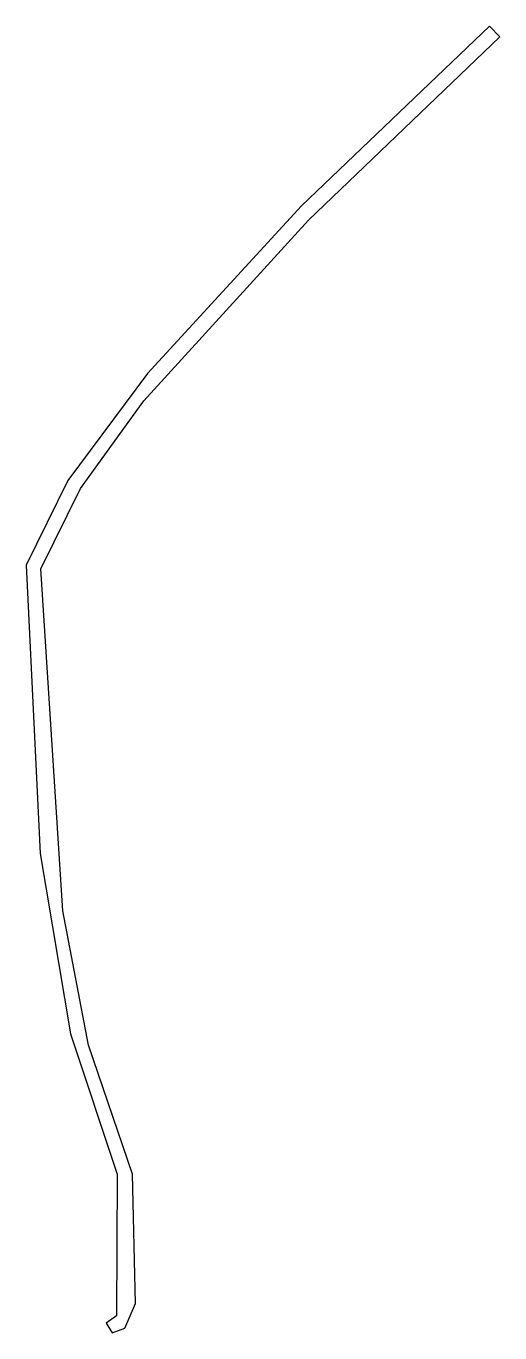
# Model space of a CAD drawing. Extents: x 619380 to 619696, y 7585705 to 7586576.
import ezdxf

# ---------------------------------------------------------------- set-up
doc = ezdxf.new("R2010")
doc.units = 0
doc.layers.add('6. STAGE PLAN RESHAPE_STAGE PLAN 231231_DAEDELUS_RS2', color=7, linetype='Continuous', lineweight=25)

msp = doc.modelspace()

# ---------------------------------------------------------------- linework, layer by layer
at = {"layer": '6. STAGE PLAN RESHAPE_STAGE PLAN 231231_DAEDELUS_RS2', "color": 6, "elevation": 310}
msp.add_lwpolyline([(619433.74, 7585710.92), (619437.65, 7585704.5), (619446.27, 7585707.59), (619453.26, 7585724.15), (619451.26, 7585810.4), (619422.03, 7585896.26), (619404.84, 7585985.83), (619390.1, 7586213.82), (619416.57, 7586267.34), (619458.86, 7586325.77), (619568.77, 7586446.3), (619696.39, 7586568.52), (619689.41, 7586575.68), (619564.12, 7586455.83), (619461.2, 7586344.18), (619408.09, 7586272.66), (619380.33, 7586216.25), (619389.7, 7586024.07), (619409.86, 7585903.84), (619441.16, 7585810.24), (619440.59, 7585715.88)], close=True, dxfattribs=at)

doc.saveas('drawing.dxf')
